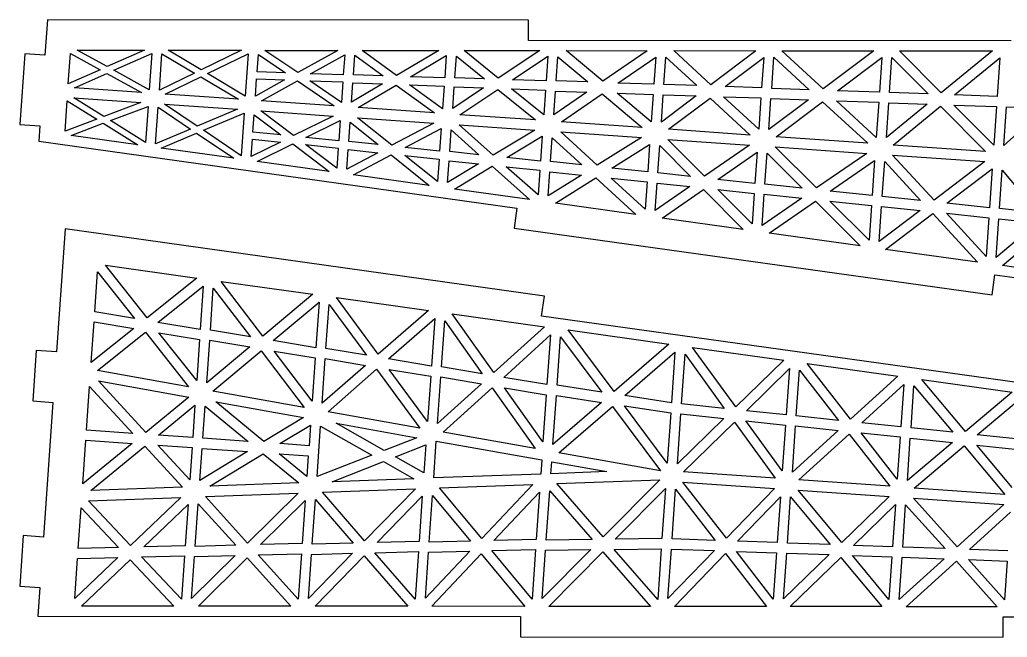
# Model space of a CAD drawing. Extents: x -150 to 161, y -98 to 106.
# Drawn here: x -150.4 to 5.5, y -97.4 to 0 of the extents above; entities that cross this region are included whole.
import ezdxf

# ---------------------------------------------------------------- set-up
doc = ezdxf.new("R2010")
doc.units = 0
doc.header["$MEASUREMENT"] = 0
doc.layers.add('CYAN', color=4, linetype='Continuous')

msp = doc.modelspace()

# ---------------------------------------------------------------- linework, layer by layer
at = {"layer": 'CYAN'}
for p, q in [((-146.007994, 0.009998), (-146.398994, -5.576002)), ((-70.046994, -0.049002), (-146.007994, 0.009998)), ((-70.048994, -3.236002), (-70.046994, -0.049002)), ((6.131006, -3.311002), (-70.048994, -3.236002)), ((-149.590994, -5.353002), (-150.371994, -16.526002)), ((-146.398994, -5.576002), (-149.590994, -5.353002)), ((-142.704994, -10.105002), (-142.370994, -5.316002)), ((-142.370994, -5.316002), (-137.676994, -7.870002)), ((-141.330994, -4.788002), (-130.684994, -4.790002)), ((-136.560994, -7.387002), (-141.330994, -4.788002)), ((-130.684994, -4.790002), (-136.560994, -7.387002)), ((-135.497994, -7.962002), (-129.539994, -5.332002)), ((-129.539994, -5.332002), (-129.937994, -11.018002)), ((-128.338994, -11.089002), (-127.936994, -5.343002)), ((-127.936994, -5.343002), (-122.778994, -8.411002)), ((-126.955994, -4.790002), (-115.368994, -4.799002)), ((-121.760994, -7.900002), (-126.955994, -4.790002)), ((-115.368994, -4.799002), (-121.760994, -7.900002)), ((-120.758994, -8.492002), (-114.304994, -5.354002)), ((-114.304994, -5.354002), (-114.773994, -12.058002)), ((-112.899994, -8.199002), (-112.706994, -5.446002)), ((-112.706994, -5.446002), (-108.439994, -8.351002)), ((-111.660994, -4.817002), (-100.172994, -4.819002)), ((-106.492994, -8.327002), (-111.660994, -4.817002)), ((-100.172994, -4.819002), (-106.492994, -8.327002)), ((-104.480994, -8.507002), (-99.077994, -5.497002)), ((-99.077994, -5.497002), (-99.300994, -8.689002)), ((-97.694994, -8.661002), (-97.478994, -5.569002)), ((-97.478994, -5.569002), (-92.994994, -8.829002)), ((-96.343994, -4.826002), (-84.234994, -4.831002)), ((-90.886994, -8.776002), (-96.343994, -4.826002)), ((-84.234994, -4.831002), (-90.886994, -8.776002)), ((-88.714994, -8.968002), (-83.046994, -5.615002)), ((-83.046994, -5.615002), (-83.294994, -9.167002)), ((-81.688994, -9.139002), (-81.448994, -5.707002)), ((-81.448994, -5.707002), (-77.009994, -9.306002)), ((-74.837994, -9.217002), (-80.244994, -4.829002)), ((-80.244994, -4.829002), (-68.256994, -4.845002)), ((-68.256994, -4.845002), (-74.837994, -9.217002)), ((-72.608994, -9.453002), (-67.017994, -5.754002)), ((-67.017994, -5.754002), (-67.289994, -9.644002)), ((-65.683994, -9.616002), (-65.418994, -5.826002)), ((-65.418994, -5.826002), (-60.684994, -9.806002)), ((-58.350994, -9.688002), (-64.107994, -4.855002)), ((-64.107994, -4.855002), (-51.316994, -4.867002)), ((-51.316994, -4.867002), (-58.350994, -9.688002)), ((-55.944994, -9.977002), (-49.984994, -5.882002)), ((-49.984994, -5.882002), (-50.284994, -10.172002)), ((-48.684994, -10.224002), (-48.381994, -5.894002)), ((-48.381994, -5.894002), (-43.502994, -10.385002)), ((-47.126994, -4.859002), (-34.196994, -4.881002)), ((-41.307994, -10.238002), (-47.126994, -4.859002)), ((-34.196994, -4.881002), (-41.307994, -10.238002)), ((-39.042994, -10.537002), (-32.946994, -5.931002)), ((-32.946994, -5.931002), (-33.281994, -10.719002)), ((-31.685994, -10.831002), (-31.340994, -5.903002)), ((-31.340994, -5.903002), (-25.744994, -11.026002)), ((-30.085994, -4.868002), (-15.550994, -4.882002)), ((-23.548994, -10.879002), (-30.085994, -4.868002)), ((-15.550994, -4.882002), (-23.548994, -10.879002)), ((-21.283994, -11.177002), (-14.302994, -5.952002)), ((-14.302994, -5.952002), (-14.683994, -11.398002)), ((-13.085994, -11.490002), (-12.697994, -5.944002)), ((-12.697994, -5.944002), (-6.965994, -11.697002)), ((-4.906994, -11.501002), (-11.501994, -4.884002)), ((-11.501994, -4.884002), (3.153006, -4.907002)), ((3.153006, -4.907002), (-4.906994, -11.501002)), ((-2.805994, -11.848002), (4.340006, -5.992002)), ((4.340006, -5.992002), (3.914006, -12.077002)), ((-137.676994, -7.870002), (-142.704994, -10.105002)), ((-141.725994, -10.715002), (-136.615994, -8.466002)), ((-136.615994, -8.466002), (-131.130994, -11.455002)), ((-129.937994, -11.018002), (-135.497994, -7.962002)), ((-122.778994, -8.411002), (-128.338994, -11.089002)), ((-127.420994, -11.715002), (-121.796994, -9.001002)), ((-121.796994, -9.001002), (-115.868994, -12.523002)), ((-114.773994, -12.058002), (-120.758994, -8.492002)), ((-113.168994, -12.050002), (-112.977994, -9.317002)), ((-112.977994, -9.317002), (-108.557994, -9.465002)), ((-108.439994, -8.351002), (-112.899994, -8.199002)), ((-99.300994, -8.689002), (-104.480994, -8.507002)), ((-92.994994, -8.829002), (-97.694994, -8.661002)), ((-83.294994, -9.167002), (-88.714994, -8.968002)), ((-77.009994, -9.306002), (-81.688994, -9.139002)), ((-131.130994, -11.455002), (-141.725994, -10.715002)), ((-108.557994, -9.465002), (-113.168994, -12.050002)), ((-112.197994, -12.779002), (-106.544994, -9.646002)), ((-106.544994, -9.646002), (-100.765994, -13.579002)), ((-104.598994, -9.622002), (-99.378994, -9.806002)), ((-99.603994, -13.019002), (-104.598994, -9.622002)), ((-99.378994, -9.806002), (-99.603994, -13.019002)), ((-97.997994, -12.990002), (-97.783994, -9.938002)), ((-93.124994, -10.103002), (-97.997994, -12.990002)), ((-97.783994, -9.938002), (-93.124994, -10.103002)), ((-96.934994, -13.847002), (-90.952994, -10.295002)), ((-90.952994, -10.295002), (-84.903994, -14.688002)), ((-83.633994, -14.015002), (-88.843994, -10.242002)), ((-88.843994, -10.242002), (-83.384994, -10.444002)), ((-83.384994, -10.444002), (-83.633994, -14.015002)), ((-82.027994, -13.987002), (-81.789994, -10.575002)), ((-77.149994, -10.739002), (-82.027994, -13.987002)), ((-81.789994, -10.575002), (-77.149994, -10.739002)), ((-67.664994, -15.011002), (-72.750994, -10.907002)), ((-72.750994, -10.907002), (-67.389994, -11.081002)), ((-67.289994, -9.644002), (-72.608994, -9.453002)), ((-60.684994, -9.806002), (-65.683994, -9.616002)), ((-50.284994, -10.172002), (-55.944994, -9.977002)), ((-43.502994, -10.385002), (-48.684994, -10.224002)), ((-33.281994, -10.719002), (-39.042994, -10.537002)), ((-25.744994, -11.026002), (-31.685994, -10.831002)), ((-137.090994, -15.249002), (-141.836994, -12.311002)), ((-141.836994, -12.311002), (-131.242994, -13.052002)), ((-115.868994, -12.523002), (-127.420994, -11.715002)), ((-80.913994, -14.967002), (-74.921994, -10.995002)), ((-74.921994, -10.995002), (-68.982994, -15.801002)), ((-67.389994, -11.081002), (-67.664994, -15.011002)), ((-66.058994, -14.983002), (-65.796994, -11.232002)), ((-60.835994, -11.399002), (-66.058994, -14.983002)), ((-65.796994, -11.232002), (-60.835994, -11.399002)), ((-64.852994, -16.090002), (-58.430994, -11.687002)), ((-58.430994, -11.687002), (-52.123994, -16.980002)), ((-50.698994, -16.097002), (-56.096994, -11.570002)), ((-56.096994, -11.570002), (-50.396994, -11.768002)), ((-50.396994, -11.768002), (-50.698994, -16.097002)), ((-49.097994, -16.129002), (-48.795994, -11.820002)), ((-43.614994, -11.982002), (-49.097994, -16.129002)), ((-48.795994, -11.820002), (-43.614994, -11.982002)), ((-47.954994, -17.272002), (-41.413994, -12.336002)), ((-41.413994, -12.336002), (-35.085994, -18.172002)), ((-39.273994, -12.125002), (-33.392994, -12.315002)), ((-33.737994, -17.243002), (-39.273994, -12.125002)), ((-33.392994, -12.315002), (-33.737994, -17.243002)), ((-32.138994, -17.315002), (-31.796994, -12.427002)), ((-31.796994, -12.427002), (-25.875994, -12.621002)), ((-14.683994, -11.398002), (-21.283994, -11.177002)), ((-6.965994, -11.697002), (-13.085994, -11.490002)), ((3.914006, -12.077002), (-2.805994, -11.848002)), ((-143.226994, -17.567002), (-142.891994, -12.778002)), ((-142.891994, -12.778002), (-138.223994, -15.691002)), ((-131.242994, -13.052002), (-137.090994, -15.249002)), ((-136.053994, -15.903002), (-130.121994, -13.651002)), ((-130.121994, -13.651002), (-130.519994, -19.337002)), ((-128.930994, -19.549002), (-128.528994, -13.803002)), ((-128.528994, -13.803002), (-123.394994, -17.229002)), ((-122.341994, -16.782002), (-127.531994, -13.311002)), ((-127.531994, -13.311002), (-115.979994, -14.119002)), ((-100.765994, -13.579002), (-112.197994, -12.779002)), ((-84.903994, -14.688002), (-96.934994, -13.847002)), ((-25.875994, -12.621002), (-32.138994, -17.315002)), ((-30.995994, -18.458002), (-23.653994, -12.956002)), ((-23.653994, -12.956002), (-16.530994, -19.469002)), ((-15.182994, -18.541002), (-21.475994, -12.768002)), ((-21.475994, -12.768002), (-14.794994, -12.994002)), ((-14.794994, -12.994002), (-15.182994, -18.541002)), ((-13.581994, -18.573002), (-13.197994, -13.086002)), ((-7.116994, -13.291002), (-13.581994, -18.573002)), ((-13.197994, -13.086002), (-7.116994, -13.291002)), ((-12.500994, -19.751002), (-5.016994, -13.638002)), ((-5.016994, -13.638002), (2.083006, -20.771002)), ((3.374006, -19.798002), (-2.957994, -13.441002)), ((-2.957994, -13.441002), (3.803006, -13.673002)), ((3.803006, -13.673002), (3.374006, -19.798002)), ((4.977006, -19.810002), (5.401006, -13.745002)), ((11.462006, -13.948002), (4.977006, -19.810002)), ((5.401006, -13.745002), (11.462006, -13.948002)), ((-115.979994, -14.119002), (-122.341994, -16.782002)), ((-121.383994, -17.430002), (-114.960994, -14.731002)), ((-114.960994, -14.731002), (-115.428994, -21.435002)), ((-113.563994, -17.696002), (-113.372994, -14.963002)), ((-113.372994, -14.963002), (-109.165994, -18.164002)), ((-107.147994, -18.265002), (-112.308994, -14.376002)), ((-112.308994, -14.376002), (-100.876994, -15.175002)), ((-100.876994, -15.175002), (-107.147994, -18.265002)), ((-91.616994, -19.792002), (-97.046994, -15.443002)), ((-97.046994, -15.443002), (-85.015994, -16.284002)), ((-68.982994, -15.801002), (-80.913994, -14.967002)), ((-150.371994, -16.526002), (-147.179994, -16.749002)), ((-147.179994, -16.749002), (-147.346994, -19.143002)), ((-138.223994, -15.691002), (-143.226994, -17.567002)), ((-142.270994, -18.235002), (-137.185994, -16.325002)), ((-137.185994, -16.325002), (-131.728994, -19.714002)), ((-130.519994, -19.337002), (-136.053994, -15.903002)), ((-105.223994, -18.560002), (-99.804994, -15.892002)), ((-99.804994, -15.892002), (-100.028994, -19.104002)), ((-98.431994, -19.195002), (-98.217994, -16.143002)), ((-98.217994, -16.143002), (-93.793994, -19.680002)), ((-85.015994, -16.284002), (-91.616994, -19.792002)), ((-89.535994, -20.138002), (-83.851994, -17.127002)), ((-83.851994, -17.127002), (-84.101994, -20.699002)), ((-81.025994, -16.563002), (-69.094994, -17.397002)), ((-75.644994, -21.330002), (-81.025994, -16.563002)), ((-52.123994, -16.980002), (-64.852994, -16.090002)), ((-131.728994, -19.714002), (-142.270994, -18.235002)), ((-123.394994, -17.229002), (-128.930994, -19.549002)), ((-128.035994, -20.233002), (-122.457994, -17.876002)), ((-122.457994, -17.876002), (-116.559994, -21.837002)), ((-115.428994, -21.435002), (-121.383994, -17.430002)), ((-109.165994, -18.164002), (-113.563994, -17.696002)), ((-100.028994, -19.104002), (-105.223994, -18.560002)), ((-82.503994, -20.790002), (-82.265994, -17.379002)), ((-82.265994, -17.379002), (-77.886994, -21.274002)), ((-69.094994, -17.397002), (-75.644994, -21.330002)), ((-73.506994, -21.720002), (-67.898994, -18.363002)), ((-67.898994, -18.363002), (-68.173994, -22.294002)), ((-66.574994, -22.365002), (-66.312994, -18.614002)), ((-66.312994, -18.614002), (-61.639994, -22.891002)), ((-59.216994, -22.940002), (-64.964994, -17.686002)), ((-64.964994, -17.686002), (-52.235994, -18.576002)), ((-52.235994, -18.576002), (-59.216994, -22.940002)), ((-35.085994, -18.172002), (-47.954994, -17.272002)), ((-16.530994, -19.469002), (-30.995994, -18.458002)), ((-147.346994, -19.143002), (-71.898994, -29.692002)), ((-116.559994, -21.837002), (-128.035994, -20.233002)), ((-113.834994, -21.567002), (-113.641994, -18.813002)), ((-109.203994, -19.284002), (-113.834994, -21.567002)), ((-113.641994, -18.813002), (-109.203994, -19.284002)), ((-112.885994, -22.335002), (-107.279994, -19.579002)), ((-107.279994, -19.579002), (-101.509994, -23.932002)), ((-100.330994, -23.413002), (-105.261994, -19.680002)), ((-105.261994, -19.680002), (-100.106994, -20.221002)), ((-100.106994, -20.221002), (-100.330994, -23.413002)), ((-93.793994, -19.680002), (-98.431994, -19.195002)), ((-84.101994, -20.699002), (-89.535994, -20.138002)), ((-56.922994, -23.381002), (-50.947994, -19.649002)), ((-50.947994, -19.649002), (-51.249994, -23.978002)), ((-49.657994, -24.150002), (-49.356994, -19.840002)), ((-49.356994, -19.840002), (-44.504994, -24.711002)), ((-42.276994, -24.666002), (-48.065994, -18.868002)), ((-48.065994, -18.868002), (-35.197994, -19.768002)), ((-35.197994, -19.768002), (-42.276994, -24.666002)), ((-24.602994, -26.523002), (-31.107994, -20.054002)), ((-31.107994, -20.054002), (-16.642994, -21.065002)), ((2.083006, -20.771002), (-12.500994, -19.751002)), ((-98.736994, -23.565002), (-98.520994, -20.472002)), ((-93.843994, -20.960002), (-98.736994, -23.565002)), ((-98.520994, -20.472002), (-93.843994, -20.960002)), ((-97.716994, -24.458002), (-91.762994, -21.306002)), ((-91.762994, -21.306002), (-85.724994, -26.139002)), ((-84.438994, -25.527002), (-89.584994, -21.418002)), ((-89.584994, -21.418002), (-84.190994, -21.975002)), ((-77.886994, -21.274002), (-82.503994, -20.790002)), ((-68.173994, -22.294002), (-73.506994, -21.720002)), ((-40.186994, -25.173002), (-33.991994, -20.875002)), ((-33.991994, -20.875002), (-34.335994, -25.802002)), ((-32.739994, -25.914002), (-32.398994, -21.026002)), ((-32.398994, -21.026002), (-26.849994, -26.546002)), ((-16.642994, -21.065002), (-24.602994, -26.523002)), ((-12.612994, -21.347002), (1.972006, -22.367002)), ((-6.051994, -28.442002), (-12.612994, -21.347002)), ((-101.509994, -23.932002), (-112.885994, -22.335002)), ((-84.190994, -21.975002), (-84.438994, -25.527002)), ((-82.844994, -25.658002), (-82.604994, -22.227002)), ((-77.946994, -22.713002), (-82.844994, -25.658002)), ((-82.604994, -22.227002), (-77.946994, -22.713002)), ((-81.773994, -26.696002), (-75.808994, -23.103002)), ((-75.808994, -23.103002), (-69.900994, -28.348002)), ((-73.568994, -23.179002), (-68.274994, -23.730002)), ((-68.546994, -27.621002), (-73.568994, -23.179002)), ((-61.639994, -22.891002), (-66.574994, -22.365002)), ((-22.471994, -27.013002), (-15.436994, -22.172002)), ((-15.436994, -22.172002), (-15.824994, -27.718002)), ((-14.229994, -27.850002), (-13.846994, -22.363002)), ((-13.846994, -22.363002), (-8.179994, -28.494002)), ((1.972006, -22.367002), (-6.051994, -28.442002)), ((-85.724994, -26.139002), (-97.716994, -24.458002)), ((-68.274994, -23.730002), (-68.546994, -27.621002)), ((-66.952994, -27.772002), (-66.687994, -23.981002)), ((-61.711994, -24.490002), (-66.952994, -27.772002)), ((-66.687994, -23.981002), (-61.711994, -24.490002)), ((-65.789994, -28.916002), (-59.416994, -24.931002)), ((-59.416994, -24.931002), (-53.122994, -30.684002)), ((-51.249994, -23.978002), (-56.922994, -23.381002)), ((-44.504994, -24.711002), (-49.657994, -24.150002)), ((-4.039994, -28.923002), (3.115006, -23.509002)), ((3.115006, -23.509002), (2.686006, -29.634002)), ((4.280006, -29.786002), (4.704006, -23.721002)), ((4.704006, -23.721002), (10.310006, -30.428002)), ((-51.661994, -29.864002), (-56.993994, -24.980002)), ((-56.993994, -24.980002), (-51.361994, -25.574002)), ((-51.361994, -25.574002), (-51.661994, -29.864002)), ((-50.072994, -30.075002), (-49.769994, -25.746002)), ((-44.616994, -26.307002), (-50.072994, -30.075002)), ((-49.769994, -25.746002), (-44.616994, -26.307002)), ((-34.335994, -25.802002), (-40.186994, -25.173002)), ((-26.849994, -26.546002), (-32.739994, -25.914002)), ((-69.900994, -28.348002), (-81.773994, -26.696002)), ((-48.973994, -31.275002), (-42.462994, -26.758002)), ((-42.462994, -26.758002), (-36.166994, -33.052002)), ((-34.782994, -32.187002), (-40.178994, -26.777002)), ((-40.178994, -26.777002), (-34.447994, -27.399002)), ((-34.447994, -27.399002), (-34.782994, -32.187002)), ((-33.196994, -32.438002), (-32.851994, -27.510002)), ((-32.851994, -27.510002), (-26.941994, -28.144002)), ((-15.824994, -27.718002), (-22.471994, -27.013002)), ((-8.179994, -28.494002), (-14.229994, -27.850002)), ((-53.122994, -30.684002), (-65.789994, -28.916002)), ((-26.941994, -28.144002), (-33.196994, -32.438002)), ((-32.097994, -33.638002), (-24.787994, -28.595002)), ((-24.787994, -28.595002), (-17.702994, -35.647002)), ((-16.316994, -34.761002), (-22.503994, -28.615002)), ((-22.503994, -28.615002), (-15.936994, -29.315002)), ((-15.936994, -29.315002), (-16.316994, -34.761002)), ((-14.729994, -34.993002), (-14.341994, -29.446002)), ((-14.341994, -29.446002), (-8.251994, -30.092002)), ((2.686006, -29.634002), (-4.039994, -28.923002)), ((-71.898994, -29.692002), (-72.340994, -32.849002)), ((-8.251994, -30.092002), (-14.729994, -34.993002)), ((-13.691994, -36.208002), (-6.240994, -30.574002)), ((-6.240994, -30.574002), (0.823006, -38.225002)), ((-4.111994, -30.522002), (2.575006, -31.230002)), ((2.149006, -37.316002), (-4.111994, -30.522002)), ((10.310006, -30.428002), (4.280006, -29.786002)), ((-36.166994, -33.052002), (-48.973994, -31.275002)), ((2.575006, -31.230002), (2.149006, -37.316002)), ((3.740006, -37.507002), (4.167006, -31.402002)), ((10.238006, -32.027002), (3.740006, -37.507002)), ((4.167006, -31.402002), (10.238006, -32.027002)), ((4.733006, -38.779002), (12.105006, -32.559002)), ((-143.222994, -32.990002), (-144.577994, -52.362002)), ((-67.556994, -43.574002), (-143.222994, -32.990002)), ((-72.340994, -32.849002), (3.107006, -43.397002)), ((-17.702994, -35.647002), (-32.097994, -33.638002)), ((0.823006, -38.225002), (-13.691994, -36.208002)), ((-136.847994, -38.728002), (-122.412994, -40.740002)), ((-130.270994, -47.028002), (-136.847994, -38.728002)), ((18.970006, -40.757002), (4.733006, -38.779002)), ((-138.522994, -46.050002), (-138.081994, -39.745002)), ((-138.081994, -39.745002), (-132.260994, -47.109002)), ((3.107006, -43.397002), (3.550006, -40.220002)), ((3.550006, -40.220002), (78.998006, -50.769002)), ((-122.412994, -40.740002), (-130.270994, -47.028002)), ((-128.575994, -47.727002), (-121.397994, -41.994002)), ((-121.397994, -41.994002), (-121.876994, -48.837002)), ((-112.026994, -49.907002), (-118.601994, -41.287002)), ((-118.601994, -41.287002), (-104.126994, -43.302002)), ((-120.280994, -48.949002), (-119.816994, -42.325002)), ((-119.816994, -42.325002), (-113.958994, -50.013002)), ((-104.126994, -43.302002), (-112.026994, -49.907002)), ((-67.997994, -46.731002), (-67.556994, -43.574002)), ((-110.371994, -50.604002), (-103.131994, -44.555002)), ((-103.131994, -44.555002), (-103.634994, -51.737002)), ((-102.037994, -51.849002), (-101.552994, -44.906002)), ((-101.552994, -44.906002), (-95.656994, -52.916002)), ((-93.781994, -52.767002), (-100.354994, -43.827002)), ((-100.354994, -43.827002), (-85.840994, -45.864002)), ((-132.260994, -47.109002), (-138.522994, -46.050002)), ((-85.840994, -45.864002), (-93.781994, -52.767002)), ((-75.538994, -55.646002), (-82.108994, -46.386002)), ((-82.108994, -46.386002), (-67.553994, -48.406002)), ((7.449006, -57.279002), (-67.997994, -46.731002)), ((-139.081994, -54.050002), (-138.635994, -47.666002)), ((-138.635994, -47.666002), (-132.372994, -48.705002)), ((-121.876994, -48.837002), (-128.575994, -47.727002)), ((-92.169994, -53.501002), (-84.867994, -47.135002)), ((-84.867994, -47.135002), (-85.391994, -54.637002)), ((-83.795994, -54.748002), (-83.287994, -47.486002)), ((-83.287994, -47.486002), (-77.374994, -55.819002)), ((-132.372994, -48.705002), (-139.081994, -54.050002)), ((-138.107994, -55.321002), (-130.527994, -49.275002)), ((-130.527994, -49.275002), (-123.712994, -57.891002)), ((-122.441994, -56.918002), (-128.428994, -49.362002)), ((-128.428994, -49.362002), (-121.987994, -50.434002)), ((-113.958994, -50.013002), (-120.280994, -48.949002)), ((-67.553994, -48.406002), (-75.538994, -55.646002)), ((-73.966994, -56.398002), (-66.602994, -49.715002)), ((-66.602994, -49.715002), (-67.149994, -57.536002)), ((-63.821994, -48.927002), (-47.918994, -51.162002)), ((-56.560994, -58.638002), (-63.821994, -48.927002)), ((-121.987994, -50.434002), (-122.441994, -56.918002)), ((-120.861994, -57.269002), (-120.391994, -50.545002)), ((-120.391994, -50.545002), (-114.070994, -51.609002)), ((-103.634994, -51.737002), (-110.371994, -50.604002)), ((-65.553994, -57.648002), (-65.019994, -50.006002)), ((-65.019994, -50.006002), (-58.511994, -58.722002)), ((-47.918994, -51.162002), (-56.560994, -58.638002)), ((-147.769994, -52.139002), (-148.327994, -60.120002)), ((-144.577994, -52.362002), (-147.769994, -52.139002)), ((-114.070994, -51.609002), (-120.861994, -57.269002)), ((-119.909994, -58.558002), (-112.287994, -52.195002)), ((-112.287994, -52.195002), (-105.473994, -61.132002)), ((-104.221994, -60.137002), (-110.226994, -52.258002)), ((-110.226994, -52.258002), (-103.745994, -53.333002)), ((-95.656994, -52.916002), (-102.037994, -51.849002)), ((-54.861994, -59.278002), (-46.944994, -52.433002)), ((-46.944994, -52.433002), (-47.502994, -60.414002)), ((-45.910994, -60.585002), (-45.363994, -52.764002)), ((-45.363994, -52.764002), (-39.163994, -61.298002)), ((-37.363994, -61.063002), (-44.185994, -51.684002)), ((-44.185994, -51.684002), (-29.790994, -53.693002)), ((-103.745994, -53.333002), (-104.221994, -60.137002)), ((-102.641994, -60.488002), (-102.149994, -53.445002)), ((-95.788994, -54.511002), (-102.641994, -60.488002)), ((-102.149994, -53.445002), (-95.788994, -54.511002)), ((-85.391994, -54.637002), (-92.169994, -53.501002)), ((-29.790994, -53.693002), (-37.363994, -61.063002)), ((-19.233994, -62.992002), (-26.077994, -54.213002)), ((-26.077994, -54.213002), (-11.762994, -56.217002)), ((-123.712994, -57.891002), (-138.107994, -55.321002)), ((-101.712994, -61.816002), (-94.046994, -55.114002)), ((-94.046994, -55.114002), (-87.236994, -64.392002)), ((-86.001994, -63.355002), (-92.044994, -55.154002)), ((-92.044994, -55.154002), (-85.503994, -56.233002)), ((-77.374994, -55.819002), (-83.795994, -54.748002)), ((-35.680994, -61.661002), (-28.880994, -55.020002)), ((-28.880994, -55.020002), (-29.391994, -62.322002)), ((-27.798994, -62.473002), (-27.293994, -55.251002)), ((-27.293994, -55.251002), (-21.111994, -63.181002)), ((-137.963994, -56.975002), (-123.665994, -59.519002)), ((-130.469994, -65.078002), (-137.963994, -56.975002)), ((-85.503994, -56.233002), (-86.001994, -63.355002)), ((-84.422994, -63.706002), (-83.907994, -56.344002)), ((-77.486994, -57.415002), (-84.422994, -63.706002)), ((-83.907994, -56.344002), (-77.486994, -57.415002)), ((-67.149994, -57.536002), (-73.966994, -56.398002)), ((-58.511994, -58.722002), (-65.553994, -57.648002)), ((-11.762994, -56.217002), (-19.233994, -62.992002)), ((-17.468994, -63.556002), (-10.810994, -57.506002)), ((-10.810994, -57.506002), (-11.279994, -64.210002)), ((-1.105994, -64.941002), (-7.970994, -56.742002)), ((-7.970994, -56.742002), (6.266006, -58.720002)), ((-139.828994, -64.724002), (-139.346994, -57.841002)), ((-139.346994, -57.841002), (-132.505994, -65.236002)), ((-105.473994, -61.132002), (-119.909994, -58.558002)), ((-83.513994, -65.053002), (-75.786994, -58.055002)), ((-75.786994, -58.055002), (-68.998994, -67.632002)), ((-67.781994, -66.574002), (-73.840994, -58.031002)), ((-73.840994, -58.031002), (-67.261994, -59.132002)), ((-67.261994, -59.132002), (-67.781994, -66.574002)), ((-9.687994, -64.381002), (-9.221994, -57.718002)), ((-9.221994, -57.718002), (-3.078994, -65.064002)), ((6.266006, -58.720002), (-1.105994, -64.941002)), ((-148.327994, -60.120002), (-145.135994, -60.343002)), ((-145.135994, -60.343002), (-146.621994, -81.591002)), ((-123.665994, -59.519002), (-130.469994, -65.078002)), ((-119.428994, -60.276002), (-105.606994, -62.746002)), ((-111.823994, -66.502002), (-119.428994, -60.276002)), ((-66.206994, -66.985002), (-65.665994, -59.244002)), ((-58.524994, -60.345002), (-66.206994, -66.985002)), ((-65.665994, -59.244002), (-58.524994, -60.345002)), ((-47.502994, -60.414002), (-54.861994, -59.278002)), ((-39.163994, -61.298002), (-45.910994, -60.585002)), ((0.762006, -65.473002), (7.260006, -59.993002)), ((-128.475994, -65.518002), (-122.713994, -60.808002)), ((-122.713994, -60.808002), (-123.069994, -65.896002)), ((-121.472994, -66.007002), (-121.119994, -60.960002)), ((-121.119994, -60.960002), (-114.330994, -66.507002)), ((-87.236994, -64.392002), (-101.712994, -61.816002)), ((-65.275994, -68.293002), (-56.825994, -60.985002)), ((-56.825994, -60.985002), (-49.236994, -71.159002)), ((-54.894994, -60.899002), (-47.614994, -62.010002)), ((-48.166994, -69.911002), (-54.894994, -60.899002)), ((-47.614994, -62.010002), (-48.166994, -69.911002)), ((-46.571994, -70.042002), (-46.022994, -62.181002)), ((-46.022994, -62.181002), (-39.235994, -62.896002)), ((-29.391994, -62.322002), (-35.680994, -61.661002)), ((-105.606994, -62.746002), (-111.823994, -66.502002)), ((-100.437994, -63.649002), (-87.704994, -65.923002)), ((-92.837994, -67.930002), (-100.437994, -63.649002)), ((-39.235994, -62.896002), (-46.571994, -70.042002)), ((-45.578994, -71.314002), (-37.553994, -63.495002)), ((-37.553994, -63.495002), (-31.133994, -72.325002)), ((-35.752994, -63.260002), (-29.503994, -63.918002)), ((-30.009994, -71.160002), (-35.752994, -63.260002)), ((-21.111994, -63.181002), (-27.798994, -62.473002)), ((-11.279994, -64.210002), (-17.468994, -63.556002)), ((-132.505994, -65.236002), (-139.828994, -64.724002)), ((-109.322994, -66.857002), (-104.486994, -63.927002)), ((-104.486994, -63.927002), (-104.713994, -67.179002)), ((-103.451994, -72.059002), (-102.895994, -64.119002)), ((-102.895994, -64.119002), (-94.774994, -68.676002)), ((-68.998994, -67.632002), (-83.513994, -65.053002)), ((-29.503994, -63.918002), (-30.009994, -71.160002)), ((-28.419994, -71.352002), (-27.909994, -64.069002)), ((-21.183994, -64.780002), (-28.419994, -71.352002)), ((-27.909994, -64.069002), (-21.183994, -64.780002)), ((-27.402994, -72.585002), (-19.438994, -65.343002)), ((-19.438994, -65.343002), (-13.017994, -73.591002)), ((-11.856994, -72.470002), (-17.540994, -65.155002)), ((-17.540994, -65.155002), (-11.390994, -65.806002)), ((-3.078994, -65.064002), (-9.687994, -64.381002)), ((-140.421994, -73.203002), (-139.939994, -66.320002)), ((-132.617994, -66.832002), (-140.421994, -73.203002)), ((-139.939994, -66.320002), (-132.617994, -66.832002)), ((-123.069994, -65.896002), (-128.475994, -65.518002)), ((-114.330994, -66.507002), (-121.472994, -66.007002)), ((-104.713994, -67.179002), (-109.322994, -66.857002)), ((-87.704994, -65.923002), (-92.837994, -67.930002)), ((-85.020994, -72.265002), (-84.616994, -66.480002)), ((-84.616994, -66.480002), (-67.981994, -69.427002)), ((-11.390994, -65.806002), (-11.856994, -72.470002)), ((-10.266994, -72.661002), (-9.798994, -65.977002)), ((-3.150994, -66.663002), (-10.266994, -72.661002)), ((-9.798994, -65.977002), (-3.150994, -66.663002)), ((6.833006, -66.098002), (0.762006, -65.473002)), ((-139.171994, -74.253002), (-130.623994, -67.272002)), ((-130.623994, -67.272002), (-124.658994, -73.724002)), ((-123.536994, -72.580002), (-128.587994, -67.114002)), ((-128.587994, -67.114002), (-123.180994, -67.492002)), ((-123.180994, -67.492002), (-123.536994, -72.580002)), ((-121.937994, -72.651002), (-121.584994, -67.604002)), ((-114.441994, -68.103002), (-121.937994, -72.651002)), ((-121.584994, -67.604002), (-114.441994, -68.103002)), ((-120.357994, -73.564002), (-111.960994, -68.457002)), ((-111.960994, -68.457002), (-106.326994, -73.041002)), ((-109.434994, -68.453002), (-104.825994, -68.775002)), ((-105.052994, -72.027002), (-109.434994, -68.453002)), ((-91.043994, -68.937002), (-86.260994, -67.066002)), ((-86.260994, -67.066002), (-86.567994, -71.456002)), ((-49.236994, -71.159002), (-65.275994, -68.293002)), ((-9.207994, -73.858002), (-1.302994, -67.193002)), ((-1.302994, -67.193002), (5.098006, -74.858002)), ((6.296006, -73.779002), (0.690006, -67.072002)), ((0.690006, -67.072002), (6.720006, -67.714002)), ((-104.825994, -68.775002), (-105.052994, -72.027002)), ((-94.774994, -68.676002), (-103.451994, -72.059002)), ((-101.081994, -72.867002), (-92.960994, -69.685002)), ((-92.960994, -69.685002), (-88.156994, -72.387002)), ((-86.567994, -71.456002), (-91.043994, -68.937002)), ((-67.981994, -69.427002), (-68.137994, -71.662002)), ((-66.528994, -71.594002), (-66.397994, -69.718002)), ((-66.397994, -69.718002), (-57.684994, -71.270002)), ((-68.137994, -71.662002), (-85.020994, -72.265002)), ((-57.684994, -71.270002), (-66.528994, -71.594002)), ((-31.133994, -72.325002), (-45.578994, -71.314002)), ((-106.326994, -73.041002), (-120.357994, -73.564002)), ((-88.156994, -72.387002), (-101.081994, -72.867002)), ((-65.615994, -73.161002), (-49.333994, -72.556002)), ((-58.264994, -81.574002), (-65.615994, -73.161002)), ((-49.333994, -72.556002), (-58.264994, -81.574002)), ((-38.831994, -81.771002), (-45.689994, -72.911002)), ((-45.689994, -72.911002), (-31.245994, -73.921002)), ((-13.017994, -73.591002), (-27.402994, -72.585002)), ((-124.658994, -73.724002), (-139.171994, -74.253002)), ((-121.073994, -75.198002), (-106.419994, -74.659002)), ((-106.419994, -74.659002), (-114.410994, -82.560002)), ((-102.599994, -74.505002), (-87.906994, -73.968002)), ((-95.940994, -82.208002), (-102.599994, -74.505002)), ((-87.906994, -73.968002), (-95.940994, -82.208002)), ((-84.127994, -73.832002), (-69.394994, -73.298002)), ((-77.449994, -81.837002), (-84.127994, -73.832002)), ((-69.394994, -73.298002), (-77.449994, -81.837002)), ((-75.525994, -82.132002), (-68.336994, -74.515002)), ((-68.336994, -74.515002), (-68.857994, -81.957002)), ((-67.261994, -82.068002), (-66.719994, -74.327002)), ((-66.719994, -74.327002), (-60.036994, -81.972002)), ((-56.364994, -81.928002), (-48.448994, -73.941002)), ((-48.448994, -73.941002), (-49.000994, -81.841002)), ((-47.400994, -81.893002), (-46.850994, -74.032002)), ((-46.850994, -74.032002), (-40.580994, -82.129002)), ((-31.245994, -73.921002), (-38.831994, -81.771002)), ((-27.514994, -74.182002), (-13.129994, -75.187002)), ((-20.635994, -82.462002), (-27.514994, -74.182002)), ((5.098006, -74.858002), (-9.207994, -73.858002)), ((-139.544994, -75.871002), (-124.931994, -75.329002)), ((-132.879994, -82.913002), (-139.544994, -75.871002)), ((-124.931994, -75.329002), (-132.879994, -82.913002)), ((-122.665994, -83.066002), (-122.195994, -76.342002)), ((-122.195994, -76.342002), (-116.258994, -82.892002)), ((-114.410994, -82.560002), (-121.073994, -75.198002)), ((-112.360994, -82.784002), (-105.317994, -75.818002)), ((-105.317994, -75.818002), (-105.793994, -82.622002)), ((-104.197994, -82.733002), (-103.705994, -75.690002)), ((-103.705994, -75.690002), (-97.749994, -82.563002)), ((-93.952994, -82.447002), (-86.827994, -75.166002)), ((-86.827994, -75.166002), (-87.325994, -82.289002)), ((-85.729994, -82.401002), (-85.214994, -75.039002)), ((-85.214994, -75.039002), (-79.221994, -82.234002)), ((-37.080994, -82.254002), (-30.294994, -75.230002)), ((-30.294994, -75.230002), (-30.800994, -82.473002)), ((-29.201994, -82.544002), (-28.692994, -75.262002)), ((-28.692994, -75.262002), (-22.441994, -82.776002)), ((-13.129994, -75.187002), (-20.635994, -82.462002)), ((-2.418994, -83.154002), (-9.318994, -75.454002)), ((-9.318994, -75.454002), (4.986006, -76.454002)), ((-141.132994, -83.378002), (-140.686994, -76.994002)), ((-140.686994, -76.994002), (-134.786994, -83.221002)), ((-130.789994, -83.119002), (-123.808994, -76.470002)), ((-123.808994, -76.470002), (-124.261994, -82.954002)), ((-18.781994, -82.912002), (-12.135994, -76.460002)), ((-12.135994, -76.460002), (-12.601994, -83.124002)), ((-11.001994, -83.175002), (-10.534994, -76.492002)), ((-10.534994, -76.492002), (-4.322994, -83.422002)), ((4.986006, -76.454002), (-2.418994, -83.154002)), ((-0.461994, -83.551002), (6.022006, -77.690002)), ((-149.813994, -81.368002), (-150.371994, -89.348002)), ((-146.621994, -81.591002), (-149.813994, -81.368002)), ((-97.749994, -82.563002), (-104.197994, -82.733002)), ((-87.325994, -82.289002), (-93.952994, -82.447002)), ((-79.221994, -82.234002), (-85.729994, -82.401002)), ((-68.857994, -81.957002), (-75.525994, -82.132002)), ((-60.036994, -81.972002), (-67.261994, -82.068002)), ((-49.000994, -81.841002), (-56.364994, -81.928002)), ((-40.580994, -82.129002), (-47.400994, -81.893002)), ((-30.800994, -82.473002), (-37.080994, -82.254002)), ((-22.441994, -82.776002), (-29.201994, -82.544002)), ((-134.786994, -83.221002), (-141.132994, -83.378002)), ((-124.261994, -82.954002), (-130.789994, -83.119002)), ((-116.258994, -82.892002), (-122.665994, -83.066002)), ((-105.793994, -82.622002), (-112.360994, -82.784002)), ((-97.841994, -84.160002), (-104.794994, -91.272002)), ((-104.309994, -84.329002), (-97.841994, -84.160002)), ((-94.306994, -84.066002), (-87.437994, -83.885002)), ((-87.961994, -91.387002), (-94.306994, -84.066002)), ((-87.437994, -83.885002), (-87.961994, -91.387002)), ((-79.333994, -83.830002), (-86.348994, -91.259002)), ((-86.348994, -91.259002), (-85.840994, -83.997002)), ((-85.840994, -83.997002), (-79.333994, -83.830002)), ((-75.878994, -83.731002), (-68.968994, -83.553002)), ((-69.515994, -91.374002), (-75.878994, -83.731002)), ((-68.968994, -83.553002), (-69.515994, -91.374002)), ((-60.249994, -83.581002), (-67.907994, -91.306002)), ((-67.907994, -91.306002), (-67.372994, -83.664002)), ((-67.372994, -83.664002), (-60.249994, -83.581002)), ((-66.870994, -92.541002), (-58.329994, -83.936002)), ((-58.329994, -83.936002), (-50.811994, -92.541002)), ((-56.557994, -83.538002), (-49.112994, -83.437002)), ((-49.670994, -91.418002), (-56.557994, -83.538002)), ((-49.112994, -83.437002), (-49.670994, -91.418002)), ((-48.059994, -91.310002), (-47.512994, -83.489002)), ((-40.731994, -83.723002), (-48.059994, -91.310002)), ((-47.512994, -83.489002), (-40.731994, -83.723002)), ((-31.422994, -91.371002), (-37.232994, -83.847002)), ((-37.232994, -83.847002), (-30.912994, -84.069002)), ((-30.912994, -84.069002), (-31.422994, -91.371002)), ((-29.818994, -91.363002), (-29.313994, -84.140002)), ((-29.313994, -84.140002), (-22.592994, -84.370002)), ((-12.601994, -83.124002), (-18.781994, -82.912002)), ((-4.322994, -83.422002), (-11.001994, -83.175002)), ((5.598006, -83.755002), (-0.461994, -83.551002)), ((-134.897994, -84.817002), (-141.686994, -91.299002)), ((-141.686994, -91.299002), (-141.245994, -84.994002)), ((-141.245994, -84.994002), (-134.897994, -84.817002)), ((-140.605994, -92.477002), (-132.937994, -85.174002)), ((-132.937994, -85.174002), (-126.031994, -92.494002)), ((-131.161994, -84.717002), (-124.373994, -84.550002)), ((-124.851994, -91.394002), (-131.161994, -84.717002)), ((-124.373994, -84.550002), (-124.851994, -91.394002)), ((-116.369994, -84.488002), (-123.240994, -91.286002)), ((-123.240994, -91.286002), (-122.777994, -84.662002)), ((-122.777994, -84.662002), (-116.369994, -84.488002)), ((-122.181994, -92.482002), (-114.471994, -84.862002)), ((-114.471994, -84.862002), (-107.567994, -92.502002)), ((-112.734994, -84.402002), (-105.905994, -84.218002)), ((-106.407994, -91.400002), (-112.734994, -84.402002)), ((-105.905994, -84.218002), (-106.407994, -91.400002)), ((-104.794994, -91.272002), (-104.309994, -84.329002)), ((-103.758994, -92.508002), (-96.005994, -84.569002)), ((-96.005994, -84.569002), (-89.102994, -92.510002)), ((-85.333994, -92.513002), (-77.538994, -84.257002)), ((-77.538994, -84.257002), (-70.639994, -92.538002)), ((-47.042994, -92.544002), (-38.981994, -84.206002)), ((-38.981994, -84.206002), (-32.508994, -92.558002)), ((-22.592994, -84.370002), (-29.818994, -91.363002)), ((-28.759994, -92.559002), (-20.759994, -84.819002)), ((-20.759994, -84.819002), (-14.304994, -92.568002)), ((-18.933994, -84.505002), (-12.713994, -84.720002)), ((-13.182994, -91.423002), (-18.933994, -84.505002)), ((-12.713994, -84.720002), (-13.182994, -91.423002)), ((-11.578994, -91.435002), (-11.112994, -84.771002)), ((-4.473994, -85.015002), (-11.578994, -91.435002)), ((-11.112994, -84.771002), (-4.473994, -85.015002)), ((-10.475994, -92.575002), (-2.536994, -85.411002)), ((-2.536994, -85.411002), (3.897006, -92.598002)), ((-0.613994, -85.145002), (5.485006, -85.371002)), ((5.058006, -91.476002), (-0.613994, -85.145002)), ((5.485006, -85.371002), (5.058006, -91.476002)), ((-150.371994, -89.348002), (-147.179994, -89.572002)), ((-147.179994, -89.572002), (-147.493994, -94.061002)), ((-126.031994, -92.494002), (-140.605994, -92.477002)), ((-107.567994, -92.502002), (-122.181994, -92.482002)), ((-89.102994, -92.510002), (-103.758994, -92.508002)), ((-70.639994, -92.538002), (-85.333994, -92.513002)), ((-50.811994, -92.541002), (-66.870994, -92.541002)), ((-32.508994, -92.558002), (-47.042994, -92.544002)), ((-14.304994, -92.568002), (-28.759994, -92.559002)), ((3.897006, -92.598002), (-10.475994, -92.575002)), ((-147.493994, -94.061002), (-71.312994, -94.135002)), ((-71.312994, -94.135002), (-71.315994, -97.323002)), ((4.865006, -97.397002), (4.868006, -94.189002)), ((4.868006, -94.189002), (81.049006, -94.263002)), ((-71.315994, -97.323002), (4.865006, -97.397002))]:
    msp.add_line(p, q, dxfattribs=at)

doc.saveas('drawing.dxf')
